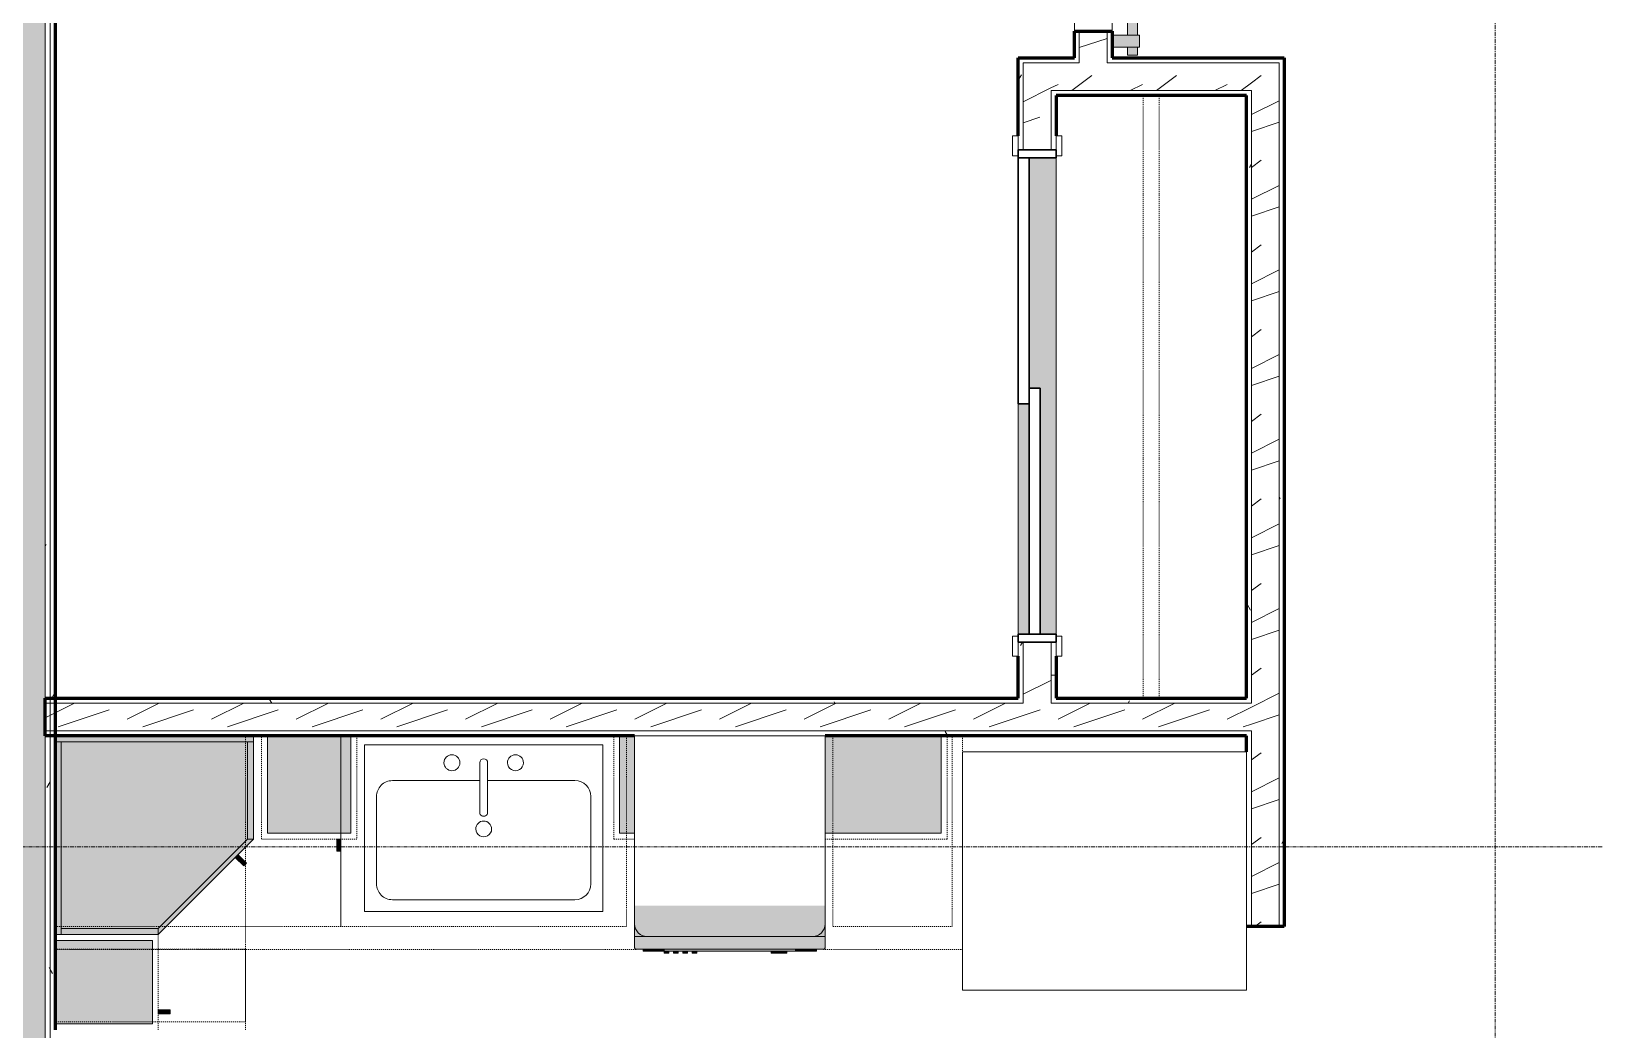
# Model space of a CAD drawing. Header units: inches. Extents: x -4061 to -1937, y 9836 to 11171.
# Drawn here: x -3338.7 to -3141.8, y 10144.2 to 10269.9 of the extents above; entities that cross this region are included whole.
import ezdxf

# ---------------------------------------------------------------- set-up
doc = ezdxf.new("R2010")
doc.units = ezdxf.units.IN
doc.header["$MEASUREMENT"] = 0
doc.linetypes.add('Dash', pattern=[0.25, 0.125, -0.125])
doc.linetypes.add('Grid Line 1_2_', pattern=[0.875, 0.5, -0.125, 0.125, -0.125])
for name, color, linetype, lineweight in [('0-1', 7, 'Continuous', 5), ('0-2', 7, 'Continuous', 9), ('A-DOOR-1', 7, 'Continuous', 9), ('A-DOOR-2', 50, 'Continuous', 30), ('A-DOOR-3', 10, 'Continuous', 18), ('A-DOOR-4', 135, 'Continuous', 18), ('A-DOOR-5', 250, 'Continuous', 60), ('A-DOOR-FRAM-1', 50, 'Continuous', 30), ('A-WALL', 113, 'Continuous', 18), ('A-WALL-1', 8, 'Continuous', 5), ('A-WALL-2', 250, 'Continuous', 60), ('A-WALL-3', 10, 'Continuous', 18), ('A-WALL-PATT-1', 7, 'Continuous', 9), ('A-WALL-PATT-2', 55, 'Continuous', 9), ('A-WALL-PATT-6', 111, 'Continuous', 9), ('I-WALL-2', 2, 'Continuous', 60), ('P-SANR-FIXT-2', 7, 'Continuous', 9), ('Q-CASE', 31, 'Continuous', 9), ('Q-CASE-1', 53, 'Continuous', 9), ('Q-CASE-3', 7, 'Continuous', 9), ('Q-CASE-4', 7, 'Dash', 9), ('Q-CASE-5', 71, 'Continuous', 9), ('Q-CASE-HDLN-1', 7, 'Dash', 9), ('Q-SPCQ-1', 7, 'Continuous', 9), ('Q-SPCQ-2', 55, 'Continuous', 9), ('S-GRID-1', 1, 'Grid Line 1_2_', 9)]:
    doc.layers.add(name, color=color, linetype=linetype, lineweight=lineweight)
pattern_1 = [(0, (0, -1152), (20.48, 5.12), [0.845, -14.515, 0.845, -14.515, -81.92]), (0, (0, -1152), (20.48, 5.12), [-30.72, 0.845, -29.875, 0.845, -14.515, -35.84]), (0, (0, -1152), (20.48, 5.12), [-76.8, 0.845, -9.395, 0.845, -24.755]), (120, (7.68, -1149.44), (-14.67405, 15.1762003), [0.845, -14.515, 0.845, -14.515, -81.92]), (120, (7.68, -1149.44), (-14.67405, 15.1762003), [-30.72, 0.845, -29.875, 0.845, -14.515, -35.84]), (120, (7.68, -1149.44), (-14.67405, 15.1762003), [-76.8, 0.845, -9.395, 0.845, -24.755]), (240, (10.24, -1139.2), (-5.80595, -20.2962003), [0.845, -14.515, 0.845, -14.515, -81.92]), (240, (10.24, -1139.2), (-5.80595, -20.2962003), [-30.72, 0.845, -29.875, 0.845, -14.515, -35.84]), (240, (10.24, -1139.2), (-5.80595, -20.2962003), [-76.8, 0.845, -9.395, 0.845, -24.755])]
pattern_2 = [(216.87, (4.265, -1141.338), (31.9871619, 21.32545714), [5.331, -47.981]), (206.565, (10.662, -1144.536), (-10.662476, -10.6620098), [11.921, -11.921]), (198.435, (10.662, -1149.868), (-21.32449365, -10.6625869), [6.744, -26.974])]

# ---------------------------------------------------------------- blocks, each defined once
blk = doc.blocks.new('FOLDING_SLIDING CLOSET - 60_ x 80_-1494136-ENLARGED RCP - 1ST FLOOR PLAN - WEST')
at = {"layer": 'A-DOOR-1'}
for p, q in [((-32.75, 3.25), (-30.25, 3.25)), ((-32.75, 2.5), (-32.75, 3.25)), ((-30.25, 2.5), (-32.75, 2.5)), ((-30.25, 3.25), (-30.25, 2.5)), ((30.25, 3.25), (32.75, 3.25)), ((30.25, 2.5), (30.25, 3.25)), ((32.75, 2.5), (30.25, 2.5)), ((32.75, 3.25), (32.75, 2.5)), ((-32.75, -2.25), (-30.25, -2.25)), ((-32.75, -3), (-32.75, -2.25)), ((-30.25, -3), (-32.75, -3)), ((-30.25, -2.25), (-30.25, -3)), ((30.25, -2.25), (32.75, -2.25)), ((30.25, -3), (30.25, -2.25)), ((32.75, -3), (30.25, -3)), ((32.75, -2.25), (32.75, -3))]:
    blk.add_line(p, q, dxfattribs=at)
at = {"layer": 'A-DOOR-2'}
for p, q in [((-1, 0.5), (30, 0.5)), ((-1, -0.88), (-1, 0.5)), ((30, 0.5), (30, -0.88)), ((-30, -0.88), (1, -0.88)), ((-30, -2.25), (-30, -0.88)), ((30, -0.88), (-1, -0.88)), ((1, -0.88), (1, -2.25)), ((1, -2.25), (-30, -2.25))]:
    blk.add_line(p, q, dxfattribs=at)
at = {"layer": 'A-DOOR-FRAM-1'}
for p, q in [((-31, 2.5), (-30, 2.5)), ((-31, -2.25), (-31, 2.5)), ((-30, 2.5), (-30, -2.25)), ((30, 2.5), (31, 2.5)), ((30, -2.25), (30, 2.5)), ((31, 2.5), (31, -2.25)), ((-30, -2.25), (-31, -2.25)), ((31, -2.25), (30, -2.25))]:
    blk.add_line(p, q, dxfattribs=at)
blk = doc.blocks.new('Interior_barn_door_18732 - Interior_barn_door_18732-1656080-ENLARGED RCP - 1ST FLOOR PLAN - WEST')
at = {"layer": 'A-DOOR-3'}
for points in [[(-23.44, 6), (-23.44, 6.07), (-23.68, 6.07), (-23.66, 5.82), (-23.44, 5.82)], [(-22.49, 6.56), (-22.52, 6.57), (-23.63, 6.57), (-23.63, 6.32), (-22.49, 6.32), (-22.49, 6.37)], [(-22.69, 5.82), (-22.69, 6.07), (-23.44, 6.07), (-23.44, 5.82)], [(-22.82, 6.25), (-22.85, 6.32), (-23.31, 6.32), (-23.28, 6.07), (-22.82, 6.07)], [(-22.45, 6), (-22.47, 6.07), (-22.69, 6.07), (-22.69, 5.82), (-22.45, 5.82)], [(-20.63, 6.57), (-22.49, 6.56), (-22.49, 6.32), (-20.63, 6.32)]]:
    blk.add_hatch(color=256, dxfattribs=at).paths.add_polyline_path(points, flags=0)
at = {"layer": 'A-DOOR-4'}
for points in [[(-52.06, 5.82), (-52.06, 6), (-53.56, 6), (-53.56, 5.82), (-53.06, 5.82)], [(-19.9, 5.82), (-55.9, 5.82), (-55.9, 4.07), (-19.9, 4.07)]]:
    blk.add_hatch(color=256, dxfattribs=at).paths.add_polyline_path(points, flags=0)
h = blk.add_hatch(color=256, dxfattribs=at)
h.paths.add_polyline_path([(-22.23, 5.82), (-22.23, 6), (-22.45, 6), (-22.45, 5.82)], flags=0)
h.paths.add_polyline_path([(-23.68, 6), (-23.73, 6), (-23.73, 5.82), (-23.68, 5.82)], flags=0)
h = blk.add_hatch(color=256, dxfattribs=at)
h.paths.add_polyline_path([(21, 5.39), (21, 5.57), (20, 5.55), (20, 4.95), (21, 4.95), (21, 5.26)], flags=0)
h.paths.add_polyline_path([(18.5, 5.26), (18.5, 5.57), (-19.9, 5.55), (-19.9, 4.95), (18.5, 4.95), (18.5, 5.26)], flags=0)
h.paths.add_polyline_path([(-55.9, 5.38), (-55.9, 5.57), (-57.5, 5.55), (-57.5, 4.95), (-55.9, 4.95), (-55.9, 5.26)], flags=0)
h.paths.add_polyline_path([(-59, 5.39), (-59, 5.57), (-60, 5.55), (-60, 4.95), (-59, 4.95), (-59, 5.26)], flags=0)
h = blk.add_hatch(color=256, dxfattribs=at)
h.paths.add_polyline_path([(21, 4.32), (21, 4.95), (20, 4.95), (20, 4.32)], flags=0)
h.paths.add_polyline_path([(18.5, 4.51), (18.5, 4.95), (-19.9, 4.95), (-19.9, 4.32), (18.5, 4.35), (18.5, 4.41)], flags=0)
h.paths.add_polyline_path([(-55.9, 4.32), (-55.9, 4.95), (-57.5, 4.95), (-57.5, 4.32)], flags=0)
h.paths.add_polyline_path([(-59, 4.63), (-59, 4.95), (-60, 4.95), (-60, 4.32), (-59, 4.34), (-59, 4.51)], flags=0)
h = blk.add_hatch(color=256, dxfattribs=at)
h.paths.add_polyline_path([(20, 2.37), (20, 5.85), (18.5, 5.85), (18.5, 2.37), (19.69, 2.37)], flags=0)
h.paths.add_polyline_path([(-57.5, 3.21), (-57.5, 5.85), (-59, 5.82), (-59, 2.37), (-57.5, 2.37), (-57.5, 2.47)], flags=0)
at = {"layer": 'A-DOOR-1'}
for p, q in [((-23.69, 6.07), (-23.69, 5.82)), ((-23.44, 6.07), (-23.69, 6.07)), ((-23.69, 6.07), (-23.68, 6.07)), ((-22.49, 6.57), (-23.63, 6.57)), ((-23.63, 6.57), (-23.63, 6.32)), ((-23.63, 6.32), (-22.49, 6.32)), ((-22.69, 6.07), (-23.44, 6.07)), ((-23.32, 6.32), (-23.32, 6.07)), ((-23.32, 6.32), (-23.32, 6.07)), ((-22.82, 6.07), (-22.82, 6.32)), ((-22.82, 6.07), (-22.82, 6.32)), ((-22.44, 6.07), (-22.69, 6.07)), ((-22.49, 6.32), (-22.49, 6.57)), ((-22.45, 6.07), (-22.44, 6.07)), ((-22.44, 5.82), (-22.44, 6.07)), ((-20.62, 6.32), (-20.62, 6.57))]:
    blk.add_line(p, q, dxfattribs=at)
for points, knots in [([(-22.49, 6.32), (-22.4, 6.32), (-22.1, 6.32), (-21.53, 6.32), (-21, 6.32), (-20.74, 6.32), (-20.61, 6.32), (-20.62, 6.32), (-20.64, 6.32)], [0.1495851, 0.1495851, 0.1495851, 0.1495851, 0.2105513, 0.2964689, 0.3707648, 0.4376596, 0.4969616, 0.5310493, 0.5310493, 0.5310493, 0.5310493]), ([(-20.64, 6.57), (-20.62, 6.57), (-20.61, 6.57), (-20.73, 6.57), (-21.01, 6.57), (-21.53, 6.57), (-22.12, 6.57), (-22.38, 6.57), (-22.48, 6.57)], [-0.5310493, -0.5310493, -0.5310493, -0.5310493, -0.4969616, -0.4376596, -0.3707648, -0.2964689, -0.2105513, -0.1495851, -0.1495851, -0.1495851, -0.1495851])]:
    blk.add_open_spline(points, degree=3, knots=knots, dxfattribs=at)
at = {"layer": 'A-DOOR-3'}
for p, q in [((-59, 5.57), (-60, 5.57)), ((-60, 5.57), (-60, 4.95)), ((-60, 4.95), (-60, 4.32)), ((-60, 4.32), (-59, 4.32)), ((-59, 2.37), (-59, 5.85)), ((-59, 5.85), (-57.5, 5.85)), ((-57.5, 5.85), (-57.5, 2.37)), ((-55.9, 5.57), (-57.5, 5.57)), ((-57.5, 4.32), (-55.9, 4.32)), ((-55.9, 4.07), (-55.9, 5.82)), ((-55.9, 5.82), (-19.9, 5.82)), ((-19.9, 4.07), (-55.9, 4.07)), ((-19.9, 5.82), (-19.9, 4.07)), ((18.5, 5.57), (-19.9, 5.57)), ((-19.9, 4.32), (18.5, 4.32)), ((18.5, 5.85), (20, 5.85)), ((18.5, 2.37), (18.5, 5.85)), ((20, 5.85), (20, 2.37)), ((21, 5.57), (20, 5.57)), ((20, 4.32), (21, 4.32)), ((21, 4.95), (21, 5.57)), ((21, 4.32), (21, 4.95))]:
    blk.add_line(p, q, dxfattribs=at)
at = {"layer": 'A-DOOR-5'}
for p, q in [((-53.56, 6), (-53.56, 5.82)), ((-52.06, 6), (-53.56, 6)), ((-52.06, 5.82), (-52.06, 6)), ((-23.73, 6), (-23.73, 5.82)), ((-23.68, 6), (-23.73, 6)), ((-22.23, 6), (-22.45, 6)), ((-22.23, 5.82), (-22.23, 6))]:
    blk.add_line(p, q, dxfattribs=at)
blk = doc.blocks.new('Refrigerator_-_Side-by-Side_6047 - 36_ X 30_-345559-ENLARGED RCP - 1ST FLOOR PLAN - WEST')
at = {"layer": 'Q-SPCQ-1'}
for p, q in [((17.87, 14.42), (-17.88, 14.42)), ((-17.88, 14.42), (-17.88, -15.58)), ((17.87, -15.58), (17.87, 14.42)), ((-17.88, -15.58), (17.87, -15.58))]:
    blk.add_line(p, q, dxfattribs=at)
blk = doc.blocks.new('OD_CW_Closet - OD_CW_Closet-1868364-ENLARGED RCP - 1ST FLOOR PLAN - WEST')
at = {"layer": 'Q-CASE-HDLN-1'}
for p, q in [((8.8, 0), (68.8, 0)), ((0.74, -11), (76.64, -11)), ((0.74, -13), (76.64, -13))]:
    blk.add_line(p, q, dxfattribs=at)
blk = doc.blocks.new('OD_CW_Countertop - OD_CW_Countertop-2217102-ENLARGED RCP - 1ST FLOOR PLAN - WEST')
at = {"layer": 'Q-CASE-HDLN-1'}
for p, q in [((0.74, 2.88), (18.27, 2.88)), ((41.88, 2.88), (115.08, 2.88)), ((0.74, -24), (0.74, -22))]:
    blk.add_line(p, q, dxfattribs=at)
blk = doc.blocks.new('Sink Kitchen-Single - 30_ x 21_-1372827-ENLARGED RCP - 1ST FLOOR PLAN - WEST')
at = {"layer": 'P-SANR-FIXT-2'}
for p, q in [((-14.38, 10.41), (15.62, 10.41)), ((-14.38, -10.59), (-14.38, 10.41)), ((15.62, 10.41), (15.62, -10.59)), ((-10.88, 8.91), (12.12, 8.91)), ((-12.88, -4.09), (-12.88, 6.91)), ((14.12, 6.91), (14.12, -4.09)), ((0.12, -8.34), (0.12, -2.09)), ((1.12, -8.34), (1.12, -2.09)), ((0.12, -6.09), (-10.88, -6.09)), ((12.12, -6.09), (1.12, -6.09)), ((15.62, -10.59), (-14.38, -10.59))]:
    blk.add_line(p, q, dxfattribs=at)
for centre, radius, start, end in [((-10.88, 6.91), 2, 90, 180), ((12.12, 6.91), 2, 360, 90), ((0.62, 0), 1, 360, 180), ((0.62, 0), 1, 180, 0), ((0.62, -2.09), 0.5, 360, 180), ((-10.88, -4.09), 2, 180, 270), ((12.12, -4.09), 2, 270, 0), ((-3.38, -8.34), 1, 360, 180), ((4.62, -8.34), 1, 0, 180), ((-3.38, -8.34), 1, 180, 0), ((0.62, -8.34), 0.5, 180, 0), ((4.62, -8.34), 1, 180, 0)]:
    blk.add_arc(centre, radius, start, end, dxfattribs=at)
blk = doc.blocks.new('Dishwasher_15404 - 34_ counter-1372825-ENLARGED RCP - 1ST FLOOR PLAN - WEST')
at = {"layer": 'Q-SPCQ-2'}
for points in [[(23.68, -24), (24.08, -23.95), (24.46, -23.79), (24.83, -23.48), (25.07, -23.15), (25.2, -22.77), (25.25, -22.43), (25.25, -1.57), (25.17, -1.1), (24.98, -0.71), (24.74, -0.42), (24.46, -0.21), (24.08, -0.05), (23.68, 0), (21.39, 0), (21.39, -24), (23.17, -24)], [(26.59, -24), (26.73, -23.98), (26.82, -23.94), (26.87, -23.8), (26.87, -0.15), (26.82, -0.06), (26.68, 0), (25.25, 0), (25.25, -24), (25.8, -24)], [(27.12, -2.61), (27.12, -1.09), (26.87, -1.09), (26.87, -2.61)], [(27.12, -3.81), (27.12, -2.61), (26.87, -2.63), (26.87, -3.81)], [(27.12, -20.19), (27.12, -3.81), (26.87, -3.81), (26.87, -20.19)], [(27.37, -5.81), (27.37, -4.82), (27.12, -4.82), (27.12, -5.81)], [(27.37, -6.79), (27.37, -5.81), (27.12, -5.81), (27.12, -6.79)], [(27.37, -16.74), (27.37, -16.15), (27.12, -16.15), (27.12, -16.74)], [(27.37, -17.92), (27.37, -17.33), (27.12, -17.33), (27.12, -17.92)], [(27.37, -19.1), (27.37, -18.51), (27.12, -18.51), (27.12, -19.1)], [(27.37, -20.28), (27.37, -19.69), (27.12, -19.69), (27.12, -20.28)], [(27.12, -21.39), (27.12, -20.19), (26.87, -20.19), (26.87, -21.39)], [(26.87, -22.91), (27.12, -22.91), (27.12, -21.39), (26.87, -21.39), (26.87, -21.91)]]:
    blk.add_hatch(color=256, dxfattribs=at).paths.add_polyline_path(points, flags=0)
h = blk.add_hatch(color=256, dxfattribs=at)
h.paths.add_polyline_path([(23.68, -24), (25.25, -24), (25.25, -22.43), (25.2, -22.83), (24.96, -23.33), (24.74, -23.58), (24.46, -23.79), (24.08, -23.95)], flags=0)
h.paths.add_polyline_path([(25.25, -1.57), (25.25, 0), (23.68, 0), (24.08, -0.05), (24.46, -0.21), (24.83, -0.52), (25.04, -0.79), (25.22, -1.25)], flags=0)
h = blk.add_hatch(color=256, dxfattribs=at)
h.paths.add_polyline_path([(25.07, -23.15), (25.12, -23.05), (25.13, -22.98)], flags=0)
h.paths.add_polyline_path([(25.2, -22.8), (25.22, -22.75), (25.2, -22.78)], flags=0)
h.paths.add_polyline_path([(25, -0.74), (24.96, -0.67), (24.98, -0.71)], flags=0)
at = {"layer": 'Q-SPCQ-1'}
for p, q in [((0, -24), (0, 0)), ((0, 0), (23.68, 0)), ((23.68, 0), (25.25, 0)), ((25.25, 0), (26.68, 0)), ((25.25, 0), (25.25, -1.57)), ((25.25, -1.57), (25.25, -22.43)), ((26.87, -0.2), (26.87, -23.8)), ((27.12, -1.09), (26.87, -1.09)), ((27.12, -2.61), (27.12, -1.09)), ((27.12, -3.81), (27.12, -2.61)), ((27.12, -20.19), (27.12, -3.81)), ((27.37, -4.82), (27.12, -4.82)), ((27.37, -5.81), (27.37, -4.82)), ((27.37, -6.79), (27.37, -5.81)), ((27.12, -6.79), (27.37, -6.79)), ((27.37, -16.15), (27.12, -16.15)), ((27.37, -16.74), (27.12, -16.74)), ((27.37, -17.33), (27.12, -17.33)), ((27.37, -16.74), (27.37, -16.15)), ((27.37, -17.92), (27.37, -17.33)), ((27.37, -17.92), (27.12, -17.92)), ((27.37, -18.51), (27.12, -18.51)), ((27.37, -19.1), (27.12, -19.1)), ((27.37, -19.69), (27.12, -19.69)), ((27.37, -19.1), (27.37, -18.51)), ((27.37, -20.28), (27.37, -19.69)), ((27.12, -21.39), (27.12, -20.19)), ((27.37, -20.28), (27.12, -20.28)), ((27.12, -22.91), (27.12, -21.39)), ((25.25, -22.43), (25.25, -24)), ((27.12, -22.91), (26.87, -22.91)), ((23.68, -24), (0, -24)), ((25.25, -24), (23.68, -24)), ((26.68, -24), (25.25, -24))]:
    blk.add_line(p, q, dxfattribs=at)
for centre, radius, start, end in [((26.68, -0.2), 0.197, 0, 90), ((23.68, -1.57), 1.57, 0, 90), ((23.68, -1.57), 1.57, 32.077, 42.3359), ((23.68, -1.57), 1.57, 17.8182, 27.5266), ((23.68, -1.57), 1.57, 0, 13.6425), ((26.68, -0.2), 0.197, 15, 75), ((23.68, -22.43), 1.57, 270, 0), ((23.68, -22.43), 1.57, 317.6641, 327.923), ((23.68, -22.43), 1.57, 332.4734, 342.1818), ((23.68, -22.43), 1.57, 346.3575, 0), ((26.68, -23.8), 0.197, 270, 0)]:
    blk.add_arc(centre, radius, start, end, dxfattribs=at)
blk = doc.blocks.new('OD_CW_Countertop - OD_CW_Countertop-2218266-ENLARGED RCP - 1ST FLOOR PLAN - WEST')
at = {"layer": 'Q-CASE-HDLN-1'}
for p, q in [((0.74, -24), (0.74, 0)), ((0.74, 0), (10.86, 0)), ((34.86, 0), (99.63, 0))]:
    blk.add_line(p, q, dxfattribs=at)
blk = doc.blocks.new('Base Cabinet-Single Door - 12_-2208689-ENLARGED RCP - 1ST FLOOR PLAN - WEST')
at = {"layer": 'Q-CASE-4'}
for p, q in [((-5.26, -24), (-5.26, 0)), ((-5.26, 0), (6.74, 0)), ((6.74, 0), (6.74, -24)), ((6.74, -24), (-5.26, -24))]:
    blk.add_line(p, q, dxfattribs=at)
blk = doc.blocks.new('Base Cabinet-Double Door _ 1 Drawer - 36_-2217066-ENLARGED RCP - 1ST FLOOR PLAN - WEST')
at = {"layer": 'Q-CASE-4'}
for p, q in [((-17.26, -24), (-17.26, 0)), ((-17.26, 0), (18.74, 0)), ((18.74, 0), (18.74, -24)), ((18.74, -24), (-17.26, -24))]:
    blk.add_line(p, q, dxfattribs=at)
blk = doc.blocks.new('300 Series Wall Hung Cabinet_301 - 24_-V20-ENLARGED RCP - 1ST FLOOR PLAN - WEST')
at = {"layer": 'Q-CASE-1'}
blk.add_hatch(color=256, dxfattribs=at).paths.add_polyline_path([(9.37, 2.37), (11.25, 2.37), (11.25, 14.63), (9.37, 14.63), (9.37, 12.41)], flags=0)
at = {"layer": 'Q-CASE-3'}
for p, q in [((9.37, 14.63), (11.25, 14.63)), ((11.25, 14.63), (11.25, 2.37))]:
    blk.add_line(p, q, dxfattribs=at)
at = {"layer": 'Q-CASE-4'}
for p, q in [((9.37, 15.38), (12, 15.38)), ((12, 15.38), (12, 2.37))]:
    blk.add_line(p, q, dxfattribs=at)
blk = doc.blocks.new('300 Series Wall Hung Cabinet_301 - 18_-V21-ENLARGED RCP - 1ST FLOOR PLAN - WEST')
at = {"layer": 'Q-CASE-1'}
blk.add_hatch(color=256, dxfattribs=at).paths.add_polyline_path([(-6.37, -2.38), (-6.37, -14.63), (8.25, -14.63), (8.25, -2.38), (-5.03, -2.38)], flags=0)
at = {"layer": 'Q-CASE-3'}
for p, q in [((8.25, -2.38), (8.25, -14.63)), ((8.25, -14.63), (-6.37, -14.63))]:
    blk.add_line(p, q, dxfattribs=at)
at = {"layer": 'Q-CASE-4'}
for p, q in [((9, -15.38), (9, -2.38)), ((-6.37, -15.38), (9, -15.38))]:
    blk.add_line(p, q, dxfattribs=at)
blk = doc.blocks.new('300 Series Wall Hung Cabinet_301 - 12_-2218475-ENLARGED RCP - 1ST FLOOR PLAN - WEST')
at = {"layer": 'Q-CASE-1'}
for points in [[(-3.51, 15.38), (-3.51, 16.87), (-4, 16.87), (-4, 15.38)], [(-5.25, 2.37), (5.25, 2.37), (5.25, 14.63), (-5.25, 14.63), (-5.25, 12.41)]]:
    blk.add_hatch(color=256, dxfattribs=at).paths.add_polyline_path(points, flags=0)
at = {"layer": 'Q-CASE-3'}
for p, q in [((-3.51, 16.87), (-4, 16.87)), ((-4, 16.87), (-4, 15.38)), ((-3.51, 15.38), (-3.51, 16.87)), ((-5.25, 2.37), (-5.25, 14.63)), ((-5.25, 14.63), (5.25, 14.63)), ((-4, 15.38), (-3.51, 15.38)), ((5.25, 14.63), (5.25, 2.37))]:
    blk.add_line(p, q, dxfattribs=at)
at = {"layer": 'Q-CASE-4'}
for p, q in [((-6, 2.37), (-6, 15.38)), ((-6, 15.38), (6, 15.38)), ((6, 15.38), (6, 2.37))]:
    blk.add_line(p, q, dxfattribs=at)
blk = doc.blocks.new('308 - 308-2215426-ENLARGED RCP - 1ST FLOOR PLAN - WEST')
at = {"layer": 'Q-CASE'}
blk.add_hatch(color=256, dxfattribs=at).paths.add_polyline_path([(-12, 15.38), (-11.25, 15.38), (0, 26.63), (0, 27.38), (-11.74, 15.63)], flags=0)
at = {"layer": 'Q-CASE-1'}
for points in [[(12.25, 3.12), (12.25, 26.63), (0, 26.63), (-11.25, 15.38), (-11.25, 3.12), (-11, 3.12)], [(12.25, 26.63), (12.25, 27.38), (0, 27.38), (0, 26.63)], [(13, 3.12), (13, 27.38), (12.25, 27.38), (12.25, 3.12)], [(-12, 3.12), (-11.25, 3.12), (-11.25, 15.38), (-12, 15.38), (-12, 14.63)], [(0, 2.37), (13, 2.37), (13, 3.12), (-12, 3.12), (-12, 2.37), (-11, 2.37)]]:
    blk.add_hatch(color=256, dxfattribs=at).paths.add_polyline_path(points, flags=0)
at = {"layer": 'Q-CASE-5'}
blk.add_hatch(color=256, dxfattribs=at).paths.add_polyline_path([(-10.05, 17.33), (-9.7, 17.67), (-10.76, 18.73), (-11.11, 18.39), (-11, 18.28)], flags=0)
at = {"layer": 'Q-CASE'}
for p, q in [((-12, 15.38), (0, 27.38)), ((0, 26.63), (-11.25, 15.38)), ((0, 27.38), (0, 26.63)), ((-11.25, 15.38), (-12, 15.38))]:
    blk.add_line(p, q, dxfattribs=at)
at = {"layer": 'Q-CASE-3'}
for p, q in [((-11.25, 15.38), (0, 26.63)), ((0, 27.38), (12.25, 27.38)), ((0, 26.63), (0, 27.38)), ((0, 26.63), (12.25, 26.63)), ((12.25, 26.63), (0, 26.63)), ((12.25, 27.38), (12.25, 26.63)), ((12.25, 3.12), (12.25, 27.38)), ((12.25, 27.38), (13, 27.38)), ((12.25, 26.63), (12.25, 3.12)), ((-10.76, 18.73), (-11.11, 18.39)), ((-11.11, 18.39), (-10.05, 17.33)), ((-9.7, 17.67), (-10.76, 18.73)), ((-12, 15.38), (-11.25, 15.38)), ((-12, 3.12), (-12, 15.38)), ((-11.25, 3.12), (-11.25, 15.38)), ((-11.25, 15.38), (-11.25, 3.12)), ((-11.25, 3.12), (-12, 3.12)), ((-12, 2.37), (-12, 3.12)), ((-12, 3.12), (13, 3.12)), ((12.25, 3.12), (-11.25, 3.12)), ((13, 3.12), (12.25, 3.12))]:
    blk.add_line(p, q, dxfattribs=at)
blk = doc.blocks.new('300 Series Wall Hung Cabinet_301 - 12_-2216986-ENLARGED RCP - 1ST FLOOR PLAN - WEST')
at = {"layer": 'Q-CASE-1'}
for points in [[(5.25, -12.44), (5.25, -0.19), (-5.25, -0.19), (-5.25, -12.44)], [(-3.51, -13.19), (-4, -13.19), (-4, -14.69), (-3.51, -14.69)]]:
    blk.add_hatch(color=256, dxfattribs=at).paths.add_polyline_path(points, flags=0)
at = {"layer": 'Q-CASE-3'}
for p, q in [((-5.25, -12.44), (-5.25, -0.19)), ((5.25, -0.19), (5.25, -12.44)), ((5.25, -12.44), (-5.25, -12.44)), ((-3.51, -13.19), (-4, -13.19)), ((-4, -13.19), (-4, -14.69)), ((-3.51, -14.69), (-3.51, -13.19)), ((-4, -14.69), (-3.51, -14.69))]:
    blk.add_line(p, q, dxfattribs=at)
at = {"layer": 'Q-CASE-4'}
for p, q in [((6, -13.19), (6, -0.19)), ((-6, -13.19), (6, -13.19))]:
    blk.add_line(p, q, dxfattribs=at)
blk = doc.blocks.new('Base Cabinet-Single Door _ Drawer - 15_-2213367-ENLARGED RCP - 1ST FLOOR PLAN - WEST')
at = {"layer": 'Q-CASE-4'}
for p, q in [((-6.76, 24), (-6.76, 0)), ((8.24, 24), (-6.76, 24)), ((8.24, 0), (8.24, 24)), ((-6.76, 0), (8.24, 0))]:
    blk.add_line(p, q, dxfattribs=at)
blk = doc.blocks.new('CTR - 1st Phase - Unit Layouts_rvt-1-ENLARGED RCP - 1ST FLOOR PLAN - WEST')
at = {"layer": 'A-WALL-1'}
h = blk.add_hatch(color=256, dxfattribs=at)
h.paths.add_polyline_path([(-3213.01, 10193.98), (-3213.01, 10222.98), (-3214.38, 10222.98), (-3214.38, 10193.98), (-3213.76, 10193.98)], flags=0)
h.paths.add_polyline_path([(-3210.26, 10193.98), (-3209.63, 10193.98), (-3209.63, 10253.98), (-3213.01, 10253.98), (-3213.01, 10224.98), (-3211.63, 10224.98), (-3211.63, 10193.98)], flags=0)
at = {"layer": 'A-WALL-PATT-1'}
h = blk.add_hatch(dxfattribs=at)
h.set_pattern_fill('FP_1', color=256, style=0, pattern_type=2)
h.set_pattern_definition(pattern_1)
h.paths.add_polyline_path([(-3202.57, 10266.57), (-3202.57, 10269.91), (-3203.2, 10269.91), (-3203.2, 10266.57)], flags=0)
h.paths.add_polyline_path([(-3203.2, 10305.91), (-3202.57, 10305.91), (-3202.57, 10359.94), (-3203.2, 10359.31), (-3203.2, 10308.09)], flags=0)
h.paths.add_polyline_path([(-3202.57, 10376.79), (-3202.57, 10378.04), (-3203.2, 10378.04), (-3203.19, 10376.79)], flags=0)
h = blk.add_hatch(dxfattribs=at)
h.set_pattern_fill('FP_1', color=256, style=0, pattern_type=2)
h.set_pattern_definition(pattern_1)
h.paths.add_polyline_path([(-3213.76, 10185.91), (-3213.76, 10192.98), (-3214.38, 10192.98), (-3214.38, 10185.91)], flags=0)
h.paths.add_polyline_path([(-3214.38, 10254.98), (-3213.76, 10254.98), (-3213.76, 10266.57), (-3214.38, 10266.57), (-3214.38, 10256.73)], flags=0)
h = blk.add_hatch(dxfattribs=at)
h.set_pattern_fill('FP_1', color=256, style=0, pattern_type=2)
h.set_pattern_definition(pattern_1)
h.paths.add_polyline_path([(-3180.88, 10157.16), (-3180.88, 10266.57), (-3181.51, 10266.57), (-3181.51, 10157.16)], flags=0)
h = blk.add_hatch(dxfattribs=at)
h.set_pattern_fill('FP_1', color=256, style=0, pattern_type=2)
h.set_pattern_definition(pattern_1)
h.paths.add_polyline_path([(-3209.63, 10185.91), (-3209.63, 10192.98), (-3210.26, 10192.98), (-3210.26, 10185.91)], flags=0)
h.paths.add_polyline_path([(-3209.63, 10254.98), (-3209.63, 10262.44), (-3210.26, 10262.44), (-3210.26, 10254.98)], flags=0)
h = blk.add_hatch(dxfattribs=at)
h.set_pattern_fill('FP_1', color=256, style=0, pattern_type=2)
h.set_pattern_definition(pattern_1)
h.paths.add_polyline_path([(-3209.63, 10261.82), (-3185.63, 10261.82), (-3185.63, 10262.44), (-3209.63, 10262.44)], flags=0)
h = blk.add_hatch(dxfattribs=at)
h.set_pattern_fill('FP_1', color=256, style=0, pattern_type=2)
h.set_pattern_definition(pattern_1)
h.paths.add_polyline_path([(-3185.01, 10157.16), (-3185.01, 10181.79), (-3185.63, 10181.79), (-3185.63, 10157.16)], flags=0)
h.paths.add_polyline_path([(-3185.01, 10185.29), (-3185.01, 10262.44), (-3185.63, 10262.44), (-3185.63, 10185.29)], flags=0)
h = blk.add_hatch(dxfattribs=at)
h.set_pattern_fill('FP_1', color=256, style=0, pattern_type=2)
h.set_pattern_definition(pattern_1)
h.paths.add_polyline_path([(-3213.76, 10185.29), (-3213.76, 10185.91), (-3335.72, 10185.91), (-3335.72, 10185.29), (-3214.38, 10185.29)], flags=0)
h.paths.add_polyline_path([(-3209.95, 10185.29), (-3185.63, 10185.29), (-3185.63, 10185.91), (-3210.26, 10185.91), (-3210.26, 10185.29)], flags=0)
h = blk.add_hatch(dxfattribs=at)
h.set_pattern_fill('FP_1', color=256, style=0, pattern_type=2)
h.set_pattern_definition(pattern_1)
h.paths.add_polyline_path([(-3213.76, 10181.16), (-3185.63, 10181.16), (-3185.63, 10181.79), (-3335.72, 10181.79), (-3335.72, 10181.16), (-3221.38, 10181.16)], flags=0)
at = {"layer": 'A-WALL-PATT-2'}
h = blk.add_hatch(dxfattribs=at)
h.set_pattern_fill('FP_2', color=256, style=0, pattern_type=2)
h.set_pattern_definition(pattern_2)
h.paths.add_polyline_path([(-3204.63, 10265.94), (-3203.2, 10265.94), (-3203.2, 10269.91), (-3206.7, 10269.91), (-3206.7, 10265.94)], flags=0)
h.paths.add_polyline_path([(-3203.2, 10305.91), (-3203.2, 10378.04), (-3206.7, 10378.04), (-3206.7, 10305.91), (-3204.63, 10305.91)], flags=0)
h = blk.add_hatch(dxfattribs=at)
h.set_pattern_fill('FP_2', color=256, style=0, pattern_type=2)
h.set_pattern_definition(pattern_2)
h.paths.add_polyline_path([(-3210.26, 10185.29), (-3210.26, 10192.98), (-3213.76, 10192.98), (-3213.76, 10185.29)], flags=0)
h.paths.add_polyline_path([(-3213.76, 10254.98), (-3210.26, 10254.98), (-3210.26, 10265.94), (-3213.76, 10265.94), (-3213.76, 10262.44)], flags=0)
h = blk.add_hatch(dxfattribs=at)
h.set_pattern_fill('FP_2', color=256, style=0, pattern_type=2)
h.set_pattern_definition(pattern_2)
h.paths.add_polyline_path([(-3185.63, 10262.44), (-3185.01, 10262.44), (-3185.01, 10265.94), (-3210.26, 10265.94), (-3210.26, 10262.44), (-3196.97, 10262.44)], flags=0)
h = blk.add_hatch(dxfattribs=at)
h.set_pattern_fill('FP_2', color=256, style=0, pattern_type=2)
h.set_pattern_definition(pattern_2)
h.paths.add_polyline_path([(-3181.51, 10157.16), (-3181.51, 10265.94), (-3185.01, 10265.94), (-3185.01, 10157.16)], flags=0)
h = blk.add_hatch(dxfattribs=at)
h.set_pattern_fill('FP_2', color=256, style=0, pattern_type=2)
h.set_pattern_definition(pattern_2)
h.paths.add_polyline_path([(-3238.72, 10181.79), (-3185.01, 10181.79), (-3185.01, 10185.29), (-3336.97, 10185.29), (-3336.97, 10181.79), (-3262.72, 10181.79)], flags=0)
at = {"layer": 'A-WALL-2'}
for p, q in [((-3207.32, 10266.57), (-3207.32, 10269.91)), ((-3207.32, 10269.91), (-3202.57, 10269.91)), ((-3202.57, 10269.91), (-3202.57, 10266.57)), ((-3214.38, 10256.73), (-3214.38, 10266.57)), ((-3214.38, 10266.57), (-3213.76, 10266.57)), ((-3213.76, 10266.57), (-3209.63, 10266.57)), ((-3209.63, 10266.57), (-3207.32, 10266.57)), ((-3202.57, 10266.57), (-3185.63, 10266.57)), ((-3185.63, 10266.57), (-3181.51, 10266.57)), ((-3181.51, 10266.57), (-3180.88, 10266.57)), ((-3180.88, 10266.57), (-3180.88, 10157.16)), ((-3209.63, 10261.82), (-3209.63, 10256.73)), ((-3185.63, 10261.82), (-3209.63, 10261.82)), ((-3185.63, 10185.91), (-3185.63, 10261.82)), ((-3214.38, 10185.91), (-3214.38, 10191.23)), ((-3209.63, 10191.23), (-3209.63, 10185.91)), ((-3336.97, 10181.16), (-3336.97, 10185.91)), ((-3336.97, 10185.91), (-3214.38, 10185.91)), ((-3209.63, 10185.91), (-3185.63, 10185.91)), ((-3262.72, 10181.16), (-3336.97, 10181.16)), ((-3185.63, 10181.16), (-3238.72, 10181.16)), ((-3185.63, 10179.16), (-3185.63, 10181.16)), ((-3180.88, 10157.16), (-3185.63, 10157.16))]:
    blk.add_line(p, q, dxfattribs=at)
at = {"layer": 'A-WALL-3'}
for p, q in [((-3207.32, 10305.91), (-3207.32, 10269.91)), ((-3202.57, 10269.91), (-3202.57, 10305.91)), ((-3206.7, 10269.91), (-3206.7, 10266.57)), ((-3203.2, 10269.91), (-3203.2, 10266.57)), ((-3213.76, 10265.94), (-3213.76, 10254.98)), ((-3210.26, 10265.94), (-3213.76, 10265.94)), ((-3209.63, 10265.94), (-3210.26, 10265.94)), ((-3209.63, 10265.94), (-3206.7, 10265.94)), ((-3206.7, 10265.94), (-3206.7, 10266.57)), ((-3203.2, 10265.94), (-3203.2, 10266.57)), ((-3203.2, 10265.94), (-3185.63, 10265.94)), ((-3185.01, 10265.94), (-3185.63, 10265.94)), ((-3181.51, 10265.94), (-3185.01, 10265.94)), ((-3181.51, 10157.16), (-3181.51, 10265.94)), ((-3210.26, 10262.44), (-3210.26, 10254.98)), ((-3209.63, 10262.44), (-3210.26, 10262.44)), ((-3209.63, 10262.44), (-3185.63, 10262.44)), ((-3185.01, 10262.44), (-3185.63, 10262.44)), ((-3185.01, 10185.29), (-3185.01, 10262.44)), ((-3209.63, 10193.98), (-3209.63, 10253.98)), ((-3214.38, 10222.98), (-3214.38, 10193.98)), ((-3213.76, 10192.98), (-3213.76, 10185.91)), ((-3210.26, 10192.98), (-3210.26, 10185.91)), ((-3336.97, 10185.29), (-3213.76, 10185.29)), ((-3213.76, 10185.29), (-3213.76, 10185.91)), ((-3210.26, 10185.29), (-3210.26, 10185.91)), ((-3210.26, 10185.29), (-3185.63, 10185.29)), ((-3185.01, 10185.29), (-3185.63, 10185.29)), ((-3336.97, 10181.79), (-3185.63, 10181.79)), ((-3185.01, 10181.79), (-3185.63, 10181.79)), ((-3185.01, 10157.16), (-3185.01, 10181.79))]:
    blk.add_line(p, q, dxfattribs=at)
at = {"layer": '0-2'}
for name, p, rotation in [('Interior_barn_door_18732 - Interior_barn_door_18732-1656080-ENLARGED RCP - 1ST FLOOR PLAN - WEST', (-3204.95, 10287.91), 269.9999999999903), ('OD_CW_Closet - OD_CW_Closet-1868364-ENLARGED RCP - 1ST FLOOR PLAN - WEST', (-3209.63, 10185.18), 89.99999999999125), ('FOLDING_SLIDING CLOSET - 60_ x 80_-1494136-ENLARGED RCP - 1ST FLOOR PLAN - WEST', (-3212.13, 10223.98), 269.9999999999831), ('OD_CW_Countertop - OD_CW_Countertop-2217102-ENLARGED RCP - 1ST FLOOR PLAN - WEST', (-3220.65, 10157.16), 180), ('308 - 308-2215426-ENLARGED RCP - 1ST FLOOR PLAN - WEST', (-3322.72, 10183.54), 180), ('300 Series Wall Hung Cabinet_301 - 12_-2218475-ENLARGED RCP - 1ST FLOOR PLAN - WEST', (-3303.72, 10183.54), 180), ('300 Series Wall Hung Cabinet_301 - 24_-V20-ENLARGED RCP - 1ST FLOOR PLAN - WEST', (-3253.35, 10183.54), 180), ('Dishwasher_15404 - 34_ counter-1372825-ENLARGED RCP - 1ST FLOOR PLAN - WEST', (-3238.72, 10181.16), 269.9999999999702), ('Base Cabinet-Single Door _ Drawer - 15_-2213367-ENLARGED RCP - 1ST FLOOR PLAN - WEST', (-3229.49, 10181.16), 180), ('Sink Kitchen-Single - 30_ x 21_-1372827-ENLARGED RCP - 1ST FLOOR PLAN - WEST', (-3281.11, 10169.45), 180), ('Base Cabinet-Single Door - 12_-2208689-ENLARGED RCP - 1ST FLOOR PLAN - WEST', (-3335.72, 10150.43), 89.99999999996591), ('300 Series Wall Hung Cabinet_301 - 12_-2216986-ENLARGED RCP - 1ST FLOOR PLAN - WEST', (-3335.91, 10150.16), 89.99999999997674), ('OD_CW_Countertop - OD_CW_Countertop-2218266-ENLARGED RCP - 1ST FLOOR PLAN - WEST', (-3311.72, 10155.03), 269.999999999971)]:
    blk.add_blockref(name, p, dxfattribs=dict(at, rotation=rotation))
for name, p in [('Base Cabinet-Single Door - 12_-2208689-ENLARGED RCP - 1ST FLOOR PLAN - WEST', (-3306.46, 10181.16)), ('Base Cabinet-Double Door _ 1 Drawer - 36_-2217066-ENLARGED RCP - 1ST FLOOR PLAN - WEST', (-3282.46, 10181.16)), ('300 Series Wall Hung Cabinet_301 - 18_-V21-ENLARGED RCP - 1ST FLOOR PLAN - WEST', (-3232.35, 10183.54)), ('Refrigerator_-_Side-by-Side_6047 - 36_ X 30_-345559-ENLARGED RCP - 1ST FLOOR PLAN - WEST', (-3203.51, 10164.74))]:
    blk.add_blockref(name, p, dxfattribs=at)
blk = doc.blocks.new('CTR - 1st Phase - Shell_rvt-1-ENLARGED RCP - 1ST FLOOR PLAN - WEST')
at = {"layer": 'S-GRID-1'}
for p, q in [((-3154.32, 9836.18), (-3154.32, 11138.35)), ((-1936.83, 10167.19), (-4027.88, 10167.19))]:
    blk.add_line(p, q, dxfattribs=at)

msp = doc.modelspace()

# ---------------------------------------------------------------- hatches: boundary and pattern name
at = {"layer": 'A-WALL-PATT-6'}
h = msp.add_hatch(dxfattribs=at)
h.set_pattern_fill('FP_10', color=256, style=0, pattern_type=2)
h.set_pattern_definition([(161.57, (0.32, -1151.68), (-2.560496185, -0.000537386), [0, -18.214, 2.022, 0]), (18.43, (-0.32, -1151.68), (-2.560496185, 0.000537386), [0, -18.214, 2.022, 0]), (108.43, (0.32, -1151.68), (1.27922091, -6.400876726), [6.07, -14.166]), (71.57, (-0.32, -1151.68), (1.27922091, 6.400876726), [6.07, -14.166])])
h.paths.add_polyline_path([(-3340.47, 10018.09), (-3336.97, 10018.09), (-3336.97, 10378.04), (-3340.47, 10378.04), (-3340.47, 10021.51)], flags=0)
h = msp.add_hatch(dxfattribs=at)
h.set_pattern_fill('FP_1', color=256, style=0, pattern_type=2)
h.set_pattern_definition(pattern_1)
h.paths.add_polyline_path([(-3336.35, 10018.09), (-3336.35, 10181.79), (-3336.97, 10181.79), (-3336.97, 10018.09)], flags=0)
h.paths.add_polyline_path([(-3336.97, 10185.29), (-3336.35, 10185.29), (-3336.35, 10377.41), (-3336.97, 10377.41), (-3336.97, 10247.01)], flags=0)
h = msp.add_hatch(dxfattribs=at)
h.set_pattern_fill('FP_1', color=256, style=0, pattern_type=2)
h.set_pattern_definition(pattern_1)
h.paths.add_polyline_path([(-3335.72, 10018.09), (-3335.72, 10181.79), (-3336.35, 10181.79), (-3336.35, 10018.09)], flags=0)
h.paths.add_polyline_path([(-3335.72, 10185.29), (-3335.72, 10376.79), (-3336.35, 10376.79), (-3336.35, 10185.29)], flags=0)

# ---------------------------------------------------------------- linework, layer by layer
at = {"layer": 'A-WALL'}
for p, q in [((-3336.97, 10378.04), (-3336.97, 10018.09)), ((-3336.35, 10377.41), (-3336.35, 10018.09))]:
    msp.add_line(p, q, dxfattribs=at)
at = {"layer": 'I-WALL-2'}
msp.add_line((-3335.72, 10376.79), (-3335.72, 10144.16), dxfattribs=at)

# ---------------------------------------------------------------- block references
at = {"layer": '0-1'}
for name in ['CTR - 1st Phase - Shell_rvt-1-ENLARGED RCP - 1ST FLOOR PLAN - WEST', 'CTR - 1st Phase - Unit Layouts_rvt-1-ENLARGED RCP - 1ST FLOOR PLAN - WEST']:
    msp.add_blockref(name, (0, 0), dxfattribs=at)

doc.saveas('drawing.dxf')
